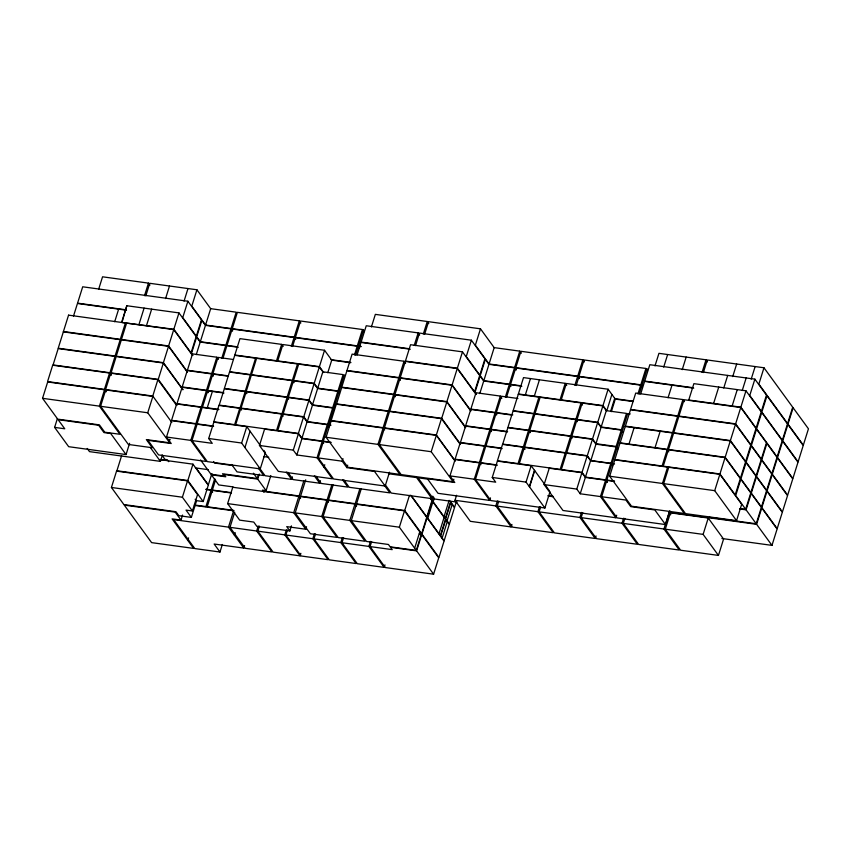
<?xml version="1.0" encoding="UTF-8"?>
<svg xmlns="http://www.w3.org/2000/svg" width="851" height="851" viewBox="0 0 851 851"><rect width="100%" height="100%" fill="white"/><g stroke="black" fill="none" stroke-linecap="round" stroke-linejoin="round"><path stroke-width="1.28" d="M42.55 398.321L99.407 406.14L119.917 434.287L104.747 432.202L99.407 424.872L57.719 419.139L42.55 398.321L47.677 381.971L104.524 389.779L106.045 391.864M73.505 316.061L77.452 303.488L126.544 310.232M129.607 443.254L126.054 454.572L68.676 446.69L54.624 427.393L57.379 418.596M98.61 289.393L102.556 276.809L148.457 283.117L149.946 285.17M114.704 321.721L118.64 309.147M121.693 322.093L126.82 305.732L178.965 312.902L196.187 336.549L191.071 352.899L173.838 329.252L121.98 322.476L126.82 305.732M104.428 389.386L109.556 373.036L52.677 365.217L47.56 381.578L104.428 389.386L105.949 391.471M99.407 406.14L104.524 389.779M109.917 372.749L115.045 356.399L58.187 348.591L53.07 364.941L109.917 372.749L111.428 374.834M100.567 406.299L105.694 389.939L152.85 396.428L147.734 412.778L169.732 442.807L146.351 439.595L152.286 447.743L128.373 444.456L100.567 406.299L147.734 412.778M144.51 295.701L148.457 283.117M145.819 295.882L149.755 283.298L196.921 289.776L210.676 308.668L236.216 312.179L231.089 328.529L232.642 330.667M138.968 324.465L144.096 308.105M146.521 325.497L151.648 309.147M165.562 298.595L169.498 286.01M191.347 517.397L178.827 515.674L175.955 511.728L123.884 504.569L111.428 487.474L116.544 471.124L187.518 480.868L197.538 494.622L192.411 510.983L186.039 510.1L191.347 517.397L196.475 501.048L195.166 499.25M121.629 455.679L116.895 470.773L187.837 480.517L203.166 501.558L208.282 485.208L192.954 464.167L160.116 459.657M152.765 396.034L157.892 379.674L110.715 373.195L105.598 389.545L152.765 396.034L171.806 422.436M163.403 362.675L168.53 346.325L121.363 339.847L116.247 356.197L163.403 362.675L182.912 389.46M168.615 345.953L173.742 329.603L126.576 323.125L121.459 339.475L168.615 345.953L187.358 371.685M173.838 329.252L178.965 312.902M158.243 379.386L163.36 363.037L116.204 356.558L111.087 372.908L158.243 379.386L176.965 405.097M184.05 301.126L187.986 288.553M187.88 301.243L182.752 317.593L196.315 336.209L201.442 319.859L187.88 301.243L82.696 286.798L77.579 303.147L126.225 309.828M196.921 289.776L191.794 306.137L205.559 325.018L231.089 328.529M166.498 437.042L171.625 420.692L195.943 424.032L190.815 440.382L206.176 461.455L158.563 454.913L147.936 440.318L171.221 443.52L166.498 437.042L190.815 440.382M87.196 448.456L89.504 451.626L160.424 461.37L162.392 455.083M169.743 439.393L168.955 441.914L169.881 439.414M196.262 354.633L200.208 342.059L196.602 337.102L191.475 353.463L192.922 355.441M200.325 341.719L205.453 325.369L201.847 320.412L196.719 336.762L200.325 341.719L225.855 345.229L230.983 328.869L205.453 325.369M205.559 325.018L210.676 308.668M206.453 390.641L201.325 406.991L177.008 403.651L182.135 387.301L206.453 390.641L207.984 392.747M206.495 390.279L211.622 373.929L187.294 370.589L182.178 386.939L206.495 390.279L208.027 392.385M211.718 373.578L216.845 357.229L192.528 353.888L187.401 370.238L211.718 373.578L213.261 375.695M263.842 450.402L265.374 452.53L260.246 468.89L207.336 461.614L191.996 440.563L197.124 424.213L213.569 426.468M221.803 358.143L225.738 345.57L200.208 342.059M212.367 391.46L207.623 390.811L202.495 407.161L207.25 407.81L212.367 391.46L223.983 393.045M222.962 358.303L226.909 345.729L238.291 347.293M192.411 510.983L182.391 497.218L187.518 480.868M187.837 480.517L192.954 464.167M181.008 520.099L175.189 512.121L124.289 505.132L151.616 542.63L193.624 548.406L172.115 518.887L181.008 520.099L182.582 515.068M191.996 440.563L212.239 443.339L208.708 438.499L213.835 422.149L246.769 426.67L260.778 446.137M187.805 540.417L188.592 537.896M211.878 473.539L208.335 484.857L196.464 468.561M205.963 489.516L211.069 490.219L205.942 506.568L194.454 504.994M214.739 478.56L211.197 489.878L206.07 489.176M215.526 479.985L212.378 490.048L231.483 492.676M240.056 407.969L245.173 391.62L224.334 388.758L219.207 405.108L240.056 407.969L241.567 410.044M245.226 391.258L250.354 374.908L229.504 372.047L224.387 388.396L245.226 391.258L246.737 393.332M260.246 468.89L241.641 443.02L246.769 426.67M244.939 447.552L250.066 431.202M291.446 525.897L289.872 530.928L256.906 526.407L253.747 522.067L239.674 520.142L227.632 503.601L232.759 487.251L298.829 496.335L300.339 498.409M281.649 344.378L276.522 360.728L234.833 354.995L239.961 338.645L281.649 344.378L283.16 346.442M244.609 545.597L243.822 548.108L228.483 527.131L173.689 519.599L194.794 548.565L219.973 552.022L222.334 544.48M228.483 527.131L233.61 510.781L194.475 505.398M229.983 527.333L256.651 531.003L271.926 551.969L245.258 548.31L229.983 527.333L234.706 512.238M259.459 445.477L264.587 429.117L298.414 433.765L301.945 438.616L322.178 441.392L317.061 457.742L332.401 478.805L278.33 471.369L259.459 445.477L293.287 450.126L296.818 454.966L317.061 457.742M291.319 346.346L294.074 337.539L232.153 329.029L227.026 345.389L237.344 346.804M294.18 337.198L299.307 320.848L237.376 312.338L232.259 328.688L294.18 337.198L295.733 339.336M292.553 346.517L295.308 337.709L357.207 346.219L358.771 348.357M234.397 535.173L235.184 532.652M200.57 459.987L210.952 474.23L224.185 476.049L222.515 473.762L257.289 478.539L258.47 474.762M270.841 475.56L266.108 490.644L257.704 479.113L259.289 474.081M281.702 414.054L276.575 430.415L235.642 424.787L240.769 408.437L281.702 414.054L283.213 416.128M292.393 380.323L297.51 363.973L256.587 358.345L251.47 374.706L292.393 380.323L293.903 382.397M287.159 397.023L292.287 380.674L251.364 375.046L246.237 391.407L287.159 397.023L288.67 399.098M256.651 531.003L258.225 525.971M300.871 553.331L300.084 555.841L273.128 552.139L257.842 531.162L259.417 526.131M298.393 433.414L303.509 417.054L282.872 414.224L277.745 430.574L298.393 433.414L301.924 438.254L322.167 441.041L323.699 443.148M293.287 450.126L298.414 433.765M303.786 416.735L308.913 400.385L288.276 397.545L283.149 413.894L303.786 416.735L307.317 421.585L327.561 424.362L329.092 426.468M308.966 400.023L314.093 383.673L293.446 380.833L288.329 397.183L308.966 400.023L312.498 404.863L332.741 407.65L334.273 409.756M314.2 383.322L319.316 366.972L298.68 364.132L293.552 380.482L314.2 383.322L317.731 388.162L337.964 390.949L339.496 393.056M319.423 366.621L324.539 350.272L282.862 344.538L277.734 360.888L319.423 366.621L323.731 372.536M296.818 454.966L301.945 438.616M301.924 438.254L307.041 421.905L303.509 417.054M307.317 421.585L312.445 405.225L308.913 400.385M312.498 404.863L317.625 388.513L314.093 383.673M317.731 388.162L322.848 371.813L319.316 366.972M259.715 468.358L265.087 475.73L291.659 479.379L292.446 476.868M327.784 372.706L331.73 360.133L324.539 350.272M300.084 555.841L284.808 534.864L286.383 529.833M285.872 535.013L312.828 538.715L328.103 559.692L301.148 555.99L285.872 535.013L287.447 529.982M306.551 526.726L305.764 529.237L293.712 512.685L298.829 496.335M300.626 498.058L299.105 495.973L303.828 480.879M295.191 512.887L321.752 516.536L336.964 537.406L310.392 533.747L295.191 512.887L300.318 496.537L326.88 500.186L328.401 502.271M305.711 479.826L300.584 496.176L327.146 499.824L331.879 484.73M322.167 441.041L327.284 424.681L307.041 421.905M327.561 424.362L332.677 408.012L312.445 405.225M332.741 407.65L337.858 391.29L317.625 388.513M337.964 390.949L343.091 374.6L322.848 371.813M389.503 472.209L385.163 486.049L333.56 478.964L318.221 457.912L323.348 441.552L330.922 442.594M333.9 407.81L339.028 391.46M339.134 391.109L344.261 374.759M328.72 424.521L333.847 408.161M326.082 437.265L331.199 420.915L383.12 428.042L377.993 444.392L399.853 474.39L347.931 467.252L326.082 437.265L377.993 444.392M354.452 355.027L357.207 346.219M357.314 345.868L362.441 329.518L300.541 321.018L295.414 337.368L357.314 345.868L358.867 348.006M355.612 355.186L358.377 346.378L360.92 346.729M363.6 329.677L358.484 346.027L361.026 346.378M357.058 355.027L361.005 342.453L410.331 349.229M323.976 467.242L324.763 464.731M287.766 472.209L293.138 479.581L319.71 483.23L320.497 480.719M371.408 326.954L375.344 314.37L427.266 321.508L428.766 323.571M312.828 538.715L314.402 533.683M313.976 538.874L340.815 542.566L356.101 563.543L329.263 559.852L313.976 538.874L315.551 533.843M321.752 516.536L326.88 500.186M323.061 516.717L349.825 520.408L365.015 541.257L338.262 537.577L323.061 516.717L328.178 500.367L354.952 504.058L356.463 506.143M333.177 484.91L328.443 500.005L355.186 503.675L356.707 505.771M385.163 486.049L374.525 471.454L346.91 467.656L342.208 461.199L343.006 458.689M346.91 467.656L347.708 465.146M340.815 542.566L342.4 537.534M384.971 564.883L384.184 567.394L357.292 563.702L342.006 542.725L343.591 537.694M349.825 520.408L354.952 504.058M355.186 503.675L359.92 488.58M351.303 520.621L356.431 504.26L404.491 510.845L421.394 534.056L416.267 550.406L390.141 546.81L388.439 544.48L366.494 541.459L351.303 520.621L399.364 527.195L416.267 550.406M361.26 488.772L356.537 503.866L404.725 510.483L421.617 533.683L426.745 517.334L410.618 495.186M383.12 427.681L388.247 411.331L336.315 404.193L331.188 420.543L383.12 427.681L384.684 429.829M393.609 394.651L388.481 411.012L336.57 403.874L341.698 387.524L393.609 394.651L395.172 396.8M393.673 394.3L398.8 377.94L346.878 370.813L341.751 387.162L393.673 394.3L395.236 396.438M398.906 377.599L404.023 361.25L352.112 354.112L346.985 370.462L398.906 377.599L400.459 379.737M453.87 479.209L453.083 481.719L401.161 474.592L379.291 444.573L384.418 428.223L436.34 435.361L455.083 461.082M414.214 345.463L418.16 332.89L366.249 325.752L361.122 342.102L409.14 348.708M415.522 345.644L419.458 333.071L471.38 340.198L484.932 358.814L479.815 375.163L466.252 356.548L471.38 340.198M423.319 334.081L427.266 321.508M424.617 334.262L428.564 321.689L480.485 328.816L494.176 347.623L519.759 351.133L521.312 353.271M384.184 567.394L368.898 546.427L370.472 541.396M433.595 574.191L416.618 550.874L421.734 534.524L438.722 557.83L433.595 574.191L385.343 567.553L370.068 546.587L371.642 541.555M399.364 527.195L404.491 510.845M404.725 510.483L409.448 495.388M453.083 481.719L431.212 451.711L436.34 435.361M436.35 434.999L441.478 418.649L389.545 411.512L384.418 427.862L436.35 434.999L455.104 460.731M441.701 418.32L446.818 401.97L394.907 394.832L389.79 411.182L441.701 418.32L460.444 444.041M446.892 401.608L452.019 385.258L400.098 378.121L394.97 394.47L446.892 401.608L465.635 427.34M452.126 384.907L457.242 368.557L405.331 361.42L400.204 377.78L452.126 384.907L470.869 410.639M457.349 368.206L462.476 351.857L410.554 344.719L405.427 361.079L457.349 368.206L474.581 391.854L479.698 375.504L462.476 351.857M480.485 328.816L475.358 345.176L489.059 363.973L514.632 367.483L516.185 369.621M414.66 548.193L419.788 531.843M385.163 484.644L391.3 493.069L431.957 498.654L432.744 496.144M432.829 497.771L432.042 500.282L430.51 498.175M421.968 534.151L427.085 517.802L444.062 541.098L438.946 557.458L421.968 534.151L419.352 533.79M433.574 496.984L432.382 500.75L449.371 524.056L454.487 507.707L450.456 502.175L445.339 518.525M427.755 518.28L432.882 501.92M433.17 501.824L434.35 498.048M489.719 500.42L438.02 493.314L427.383 478.709L454.764 482.474L449.956 475.89L455.083 459.529L479.4 462.88L474.284 479.23L489.719 500.42L490.506 497.899M479.773 393.598L483.719 381.014L480.102 376.057L474.986 392.417L476.422 394.396M483.825 380.674L488.953 364.324L485.347 359.367L480.219 375.716L483.825 380.674L509.409 384.184L510.962 386.322M489.059 363.973L494.176 347.623M444.009 516.706L449.137 500.356M438.999 533.705L444.126 517.355M440.382 535.598L445.498 519.248M445.605 518.897L450.722 502.537M440.658 535.981L445.775 519.621M447.041 520.865L452.168 504.515M442.148 538.023L447.264 521.674M511.93 524.418L511.143 526.939L470.305 521.323L454.987 500.292L456.561 495.261M456.561 501.069L454.594 507.356L449.956 501.005M479.432 462.529L484.559 446.169L460.231 442.828L455.104 459.178L479.432 462.529L480.975 464.646M489.889 429.478L484.762 445.839L460.444 442.499L465.571 426.138L489.889 429.478L491.431 431.606M489.963 429.127L495.08 412.778L470.763 409.437L465.635 425.787L489.963 429.127L491.506 431.244M495.186 412.427L500.314 396.077L475.996 392.736L470.869 409.086L495.186 412.427L496.729 414.543M550.033 491.644L544.906 508.004L490.889 500.579L475.443 479.39L480.57 463.04L497.016 465.295M505.356 397.109L509.292 384.524L483.719 381.014M509.409 384.184L514.525 367.834L488.953 364.324M514.632 367.483L519.759 351.133M506.515 397.268L510.462 384.695L521.844 386.258M475.443 479.39L495.686 482.166L492.25 477.464L497.378 461.104L531.162 465.752L549.267 490.591M525.344 394.917L530.471 378.567M511.143 526.939L495.814 505.909L497.388 500.877M497.207 506.1L537.906 511.685L553.224 532.715L512.525 527.131L497.207 506.1L498.782 501.069M534.322 396.151L539.438 379.801M523.184 447.243L518.057 463.593L497.41 460.753L502.537 444.403L523.184 447.243L524.695 449.317M523.376 446.903L528.492 430.553L507.856 427.713L502.728 444.073L523.376 446.903L524.939 449.03M528.577 430.202L533.705 413.841L513.057 411.012L507.93 427.362L528.577 430.202L530.141 432.319M544.906 508.004L526.035 482.102L531.162 465.752M529.354 486.644L534.471 470.295M529.567 486.942L534.694 470.592M565.202 383.333L560.075 399.693L518.387 393.96L523.514 377.61L565.202 383.333L566.713 385.407M574.861 385.312L577.616 376.504L515.695 367.994L510.568 384.344L520.886 385.769M577.723 376.153L582.85 359.803L520.918 351.293L515.802 367.653L577.723 376.153L579.276 378.291M616.677 515.238L615.89 517.759L562.99 510.483L544.119 484.591L549.246 468.231L581.914 472.72L585.35 477.432L605.582 480.209L607.125 482.336M576.201 385.492L578.967 376.685L640.707 385.173L642.26 387.311M537.906 511.685L539.481 506.653M596.051 535.981L595.264 538.492L554.437 532.886L539.119 511.855L540.693 506.824M570.67 435.978L575.787 419.628L534.907 414.011L529.79 430.361L570.67 435.978L572.17 438.052M575.893 419.277L581.02 402.927L540.14 397.311L535.013 413.66L575.893 419.277L577.403 421.351M615.89 517.759L600.455 496.569L580.222 493.782L576.787 489.08L581.914 472.72M582.02 472.379L587.147 456.03L566.458 453.189L561.33 469.539L582.02 472.379L585.456 477.092L605.646 479.868L607.188 481.985M587.307 455.689L592.434 439.339L571.84 436.51L566.723 452.86L587.307 455.689L590.839 460.529L611.029 463.306L612.56 465.412M592.519 438.978L597.647 422.628L576.957 419.788L571.829 436.137L592.519 438.978L595.955 443.69L616.135 446.467L617.688 448.583M597.753 422.287L602.87 405.927L582.19 403.087L577.063 419.437L597.753 422.287L601.178 426.989L621.368 429.766L626.496 413.416L606.306 410.639L602.87 405.927M602.976 405.587L608.103 389.226L566.362 383.493L561.245 399.853L602.976 405.587L606.774 410.788L611.901 394.438M580.222 493.782L585.35 477.432M585.456 477.092L590.583 460.742L587.147 456.03M595.955 443.69L601.072 427.34L597.647 422.628M601.178 426.989L606.306 410.639M590.839 460.529L595.966 444.179L592.434 439.339M610.763 410.884L614.709 398.3M611.348 411.671L615.284 399.098L608.103 389.226M595.264 538.492L579.935 517.461L581.52 512.43M581.159 517.631L622.038 523.248L637.367 544.278L596.487 538.662L581.159 517.631L582.733 512.6M605.646 479.868L610.773 463.518L590.583 460.742M600.455 496.569L605.582 480.209M611.029 463.306L616.156 446.956L595.966 444.179M616.135 446.467L621.262 430.117L601.072 427.34M669.822 510.728L665.482 524.567L617.113 517.919L601.668 496.729L606.795 480.379L614.465 481.432M617.358 446.637L622.475 430.276M622.581 429.936L627.708 413.586L630.272 413.937M612.146 463.338L617.262 446.988M609.667 476.23L614.794 459.88L667.599 467.135L662.482 483.485L684.321 513.461L631.506 506.207L609.667 476.23L662.482 483.485M637.942 393.97L640.707 385.173M640.814 384.822L645.93 368.472L584.063 359.973L578.935 376.323L640.814 384.822L642.367 386.96M639.165 394.141L641.92 385.333M642.026 384.992L647.143 368.643M640.665 393.992L644.601 381.418L693.725 388.162M628.974 444.052L634.101 427.702M654.993 365.919L658.94 353.335L706.011 359.803L707.5 361.866M663.695 367.111L667.641 354.537M622.038 523.248L623.613 518.216M623.294 523.418L663.95 529.003L679.279 550.044L638.622 544.449L623.294 523.418L624.868 518.387M668.056 397.757L672.003 385.184M655.047 447.637L660.174 431.287M682.225 369.664L686.172 357.08M667.205 449.658L662.089 466.018L614.869 459.529L619.985 443.169L667.205 449.658L668.769 451.807M682.917 399.566L677.79 415.916L630.58 409.427L635.708 393.077L682.917 399.566L684.47 401.704M663.652 483.645L668.769 467.295L719.84 474.305L741.678 504.292L736.551 520.642L685.491 513.621L663.652 483.645L714.712 490.665L736.551 520.642M702.064 372.387L706.011 359.803M703.362 372.568L707.309 359.984L763.975 367.77L792.707 407.204L787.579 423.553L758.858 384.12L763.975 367.77M663.95 529.003L669.077 512.653L670.609 514.759M665.301 529.194L670.418 512.845L708.245 518.036L723.573 539.066L718.446 555.416L680.619 550.225L665.301 529.194L703.117 534.385L718.446 555.416M713.617 403.427L718.744 387.067M723.754 388.003L727.701 375.419M732.711 376.599L736.658 364.015M732.147 405.97L737.274 389.62M742.232 390.535L746.178 377.961M714.712 490.665L719.84 474.305M719.935 473.964L725.063 457.615L668.375 449.817L663.248 466.178L719.935 473.964L735.2 494.92L740.327 478.56L725.063 457.615M725.169 457.274L730.296 440.914L673.63 433.127L668.503 449.488L725.169 457.274L740.434 478.219L745.561 461.859L730.296 440.914M730.392 440.563L735.519 424.213L678.853 416.426L673.726 432.776L730.392 440.563L745.657 461.508L750.784 445.158L735.519 424.213M735.626 423.862L740.753 407.512L684.076 399.725L678.949 416.075L735.626 423.862L750.89 444.807L756.007 428.457L740.753 407.512M740.859 407.161L745.976 390.811L693.884 383.652L688.757 400.002L740.859 407.161L756.113 428.106L761.241 411.756L745.976 390.811M751.199 379.142L755.135 366.558M703.117 534.385L708.245 518.036M754.88 379.152L749.752 395.502L761.347 411.416L766.464 395.066L754.88 379.152L649.834 364.717L644.707 381.078L692.725 387.673M745.657 509.26L750.784 492.91L740.827 479.251L735.7 495.601L745.657 509.26L740.423 508.547M756.22 523.759L746.082 509.845L751.21 493.484L761.347 507.409L756.22 523.759L709.138 517.291M771.974 545.374L756.624 524.322L761.751 507.962L777.101 529.024L771.974 545.374L721.925 538.502M331.018 359.675L350.772 362.388M614.56 398.63L632.953 401.161M331.73 360.133L350.708 362.739M615.284 399.098L632.953 401.523M517.919 398.491L501.484 396.236L496.356 412.586L512.802 414.852M233.195 359.473L218.016 357.388L212.888 373.738L228.068 375.834M227.962 376.174L212.782 374.089L207.665 390.439L222.834 392.524M511.43 415.022L496.25 412.937L491.123 429.287L507.568 431.553M507.494 431.904L491.048 429.649L485.932 445.998L501.101 448.083M207.25 407.81L218.856 409.405M218.622 409.735L202.187 407.491L197.06 423.841L213.505 426.085M502.175 448.594L485.73 446.328L480.602 462.689L497.048 464.944M614.55 464.029L611.986 463.678L606.859 480.038L614.55 481.092M330.986 425.192L328.454 424.84L323.327 441.201L330.911 442.243M379.291 444.573L431.212 451.711M739.54 508.941L746.082 509.845M208.708 438.499L241.641 443.02M492.25 477.464L526.035 482.102M544.119 484.591L576.787 489.08M449.956 475.89L474.284 479.23M601.668 496.729L625.942 500.069L630.729 506.632L654.823 509.951L665.482 524.567M318.221 457.912L342.208 461.199M54.624 427.393L64.75 428.787L58.102 419.671L98.62 425.234L103.982 432.595L110.715 433.521L126.054 454.572M263.672 456.583L268.725 457.274M389.067 473.816L416.607 477.602L431.957 498.654M428.574 479.241L418.054 477.794L433.404 498.856L457.061 502.111M547.991 495.654L553.044 496.346M670.492 512.483L697.246 516.153M698.682 516.355L756.624 524.322M548.193 496.048L553.458 496.771M232.749 465.54L214.718 463.061L213.612 461.55M160.041 459.455L166.573 460.348M454.987 500.292L495.814 505.909M539.119 511.855L579.935 517.461M195.368 467.89L208.293 469.667M257.704 479.113L224.1 474.496L225.77 476.794L211.367 474.815L218.739 484.932L233.057 486.9M266.108 490.644L262.438 490.144L263.991 492.282M264.278 491.176L299.105 495.973M231.408 493.016L212.325 490.389L207.208 506.749L233.919 510.419M111.428 487.474L182.391 497.218M227.632 503.601L293.712 512.685M195.602 500.526L203.166 501.558M305.764 529.237L286.734 526.62L289.872 530.928M416.618 550.874L390.492 547.289L392.194 549.629L370.068 546.587M257.842 531.162L284.808 534.864M342.006 542.725L368.898 546.427M243.822 548.108L214.154 544.034L219.973 552.022M528.492 430.553L530.056 432.67M645.93 368.472L647.494 370.61M582.85 359.803L584.403 361.941M621.262 430.117L622.804 432.234M577.616 376.504L579.18 378.642M669.152 512.302L670.684 514.408M616.156 446.956L617.688 449.062M581.02 402.927L582.531 405.002M610.773 463.518L612.316 465.635M575.787 419.628L577.297 421.702M514.525 367.834L516.089 369.972M500.314 396.077L501.856 398.194M495.08 412.778L496.633 414.894M457.242 368.557L475.996 394.29M418.16 332.89L419.671 334.964M452.019 385.258L470.763 410.98M446.818 401.97L465.561 427.691M404.023 361.25L405.587 363.388M441.478 418.649L460.231 444.382M398.8 377.94L400.364 380.089M362.441 329.518L363.994 331.656M430.404 498.516L431.936 500.633L426.808 516.982L411.448 495.888M299.307 320.848L300.86 322.986M337.858 391.29L339.389 393.396M332.677 408.012L334.22 410.118M384.492 485.506L389.864 492.878L349.24 487.293L343.868 479.921M327.284 424.681L328.826 426.787M292.287 380.674L293.797 382.748M342.527 479.741L347.899 487.112L321.189 483.442L315.817 476.071M230.983 328.869L232.546 331.007M314.338 475.858L319.71 483.23M245.173 391.62L246.684 393.694M216.845 357.229L218.388 359.335M286.287 472.007L291.659 479.379M211.622 373.929L213.154 376.036M173.742 329.603L192.486 355.335M258.427 468.178L263.799 475.549L237.025 471.869L231.653 464.508M168.53 346.325L187.263 372.036M253.385 473.188L257.289 478.539M163.36 363.037L182.869 389.811M157.892 379.674L176.646 405.416M211.069 490.219L212.601 492.314M109.556 373.036L111.066 375.121M168.753 461.689L167.317 459.721L164.988 459.402L161.913 455.179M150.436 447.669L160.424 461.37M63.346 331.869L58.219 348.219L115.076 356.037L120.204 339.687L63.346 331.869M68.559 315.147L63.431 331.507L120.289 339.315L125.416 322.965L68.559 315.147M176.678 403.97L171.562 420.32L195.89 423.67L201.006 407.31L176.678 403.97M218.909 405.427L213.782 421.788L234.631 424.649L239.759 408.299L218.909 405.427M234.738 355.346L229.61 371.696L250.46 374.568L255.577 358.207L234.738 355.346M246.184 391.758L241.067 408.118L281.979 413.735L287.106 397.385L246.184 391.758M432.287 501.101L427.159 517.451L444.137 540.757L449.264 524.407L432.287 501.101M518.291 394.311L513.164 410.661L533.8 413.501L538.928 397.14L518.291 394.311M524.397 447.403L519.27 463.763L560.16 469.38L565.287 453.03L524.397 447.403M529.705 430.723L524.588 447.073L565.458 452.689L570.585 436.34L529.705 430.723M625.262 426.489L620.145 442.839L667.344 449.328L672.471 432.968L625.262 426.489M630.495 409.778L625.379 426.138L672.556 432.616L677.683 416.267L630.495 409.778M746.061 462.55L740.934 478.9L750.88 492.559L756.007 476.198L746.061 462.55M751.284 445.839L746.157 462.199L756.113 475.858L761.23 459.497L751.284 445.839M756.507 429.149L751.39 445.498L761.337 459.157L766.464 442.797L756.507 429.149M761.741 412.448L756.613 428.798L777.123 456.944L782.25 440.595L761.741 412.448M766.964 395.747L761.847 412.097L782.356 440.254L787.473 423.894L766.964 395.747M756.433 476.783L751.305 493.133L761.443 507.047L766.57 490.697L756.433 476.783M761.656 460.083L756.528 476.432L766.666 490.346L771.793 473.996L761.656 460.083M766.879 443.382L761.762 459.731L771.9 473.645L777.016 457.295L766.879 443.382M766.974 491.25L761.847 507.6L777.186 528.652L782.314 512.302L766.974 491.25M772.197 474.55L767.07 490.899L782.409 511.962L787.537 495.601L772.197 474.55M777.431 457.849L772.304 474.209L787.643 495.261L792.77 478.9L777.431 457.849M782.654 441.148L777.537 457.508L792.877 478.56L797.993 462.21L782.654 441.148M787.888 424.458L782.76 440.807L798.1 461.859L803.227 445.509L787.888 424.458M793.111 407.757L787.983 424.106L803.323 445.158L808.45 428.808L793.111 407.757"/></g></svg>
